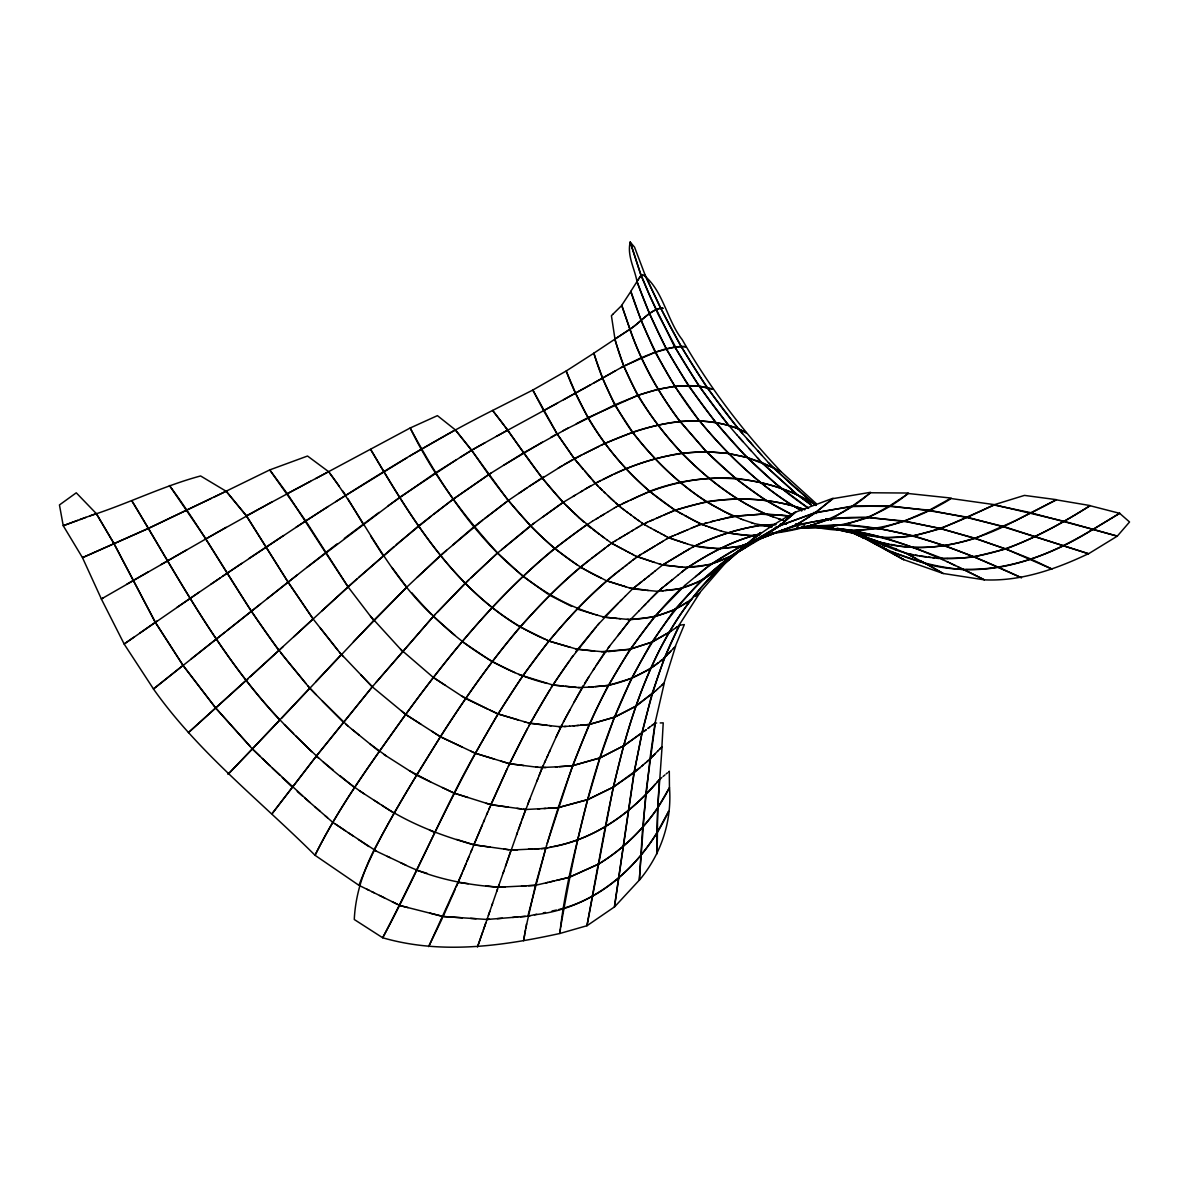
<?xml version="1.0" encoding="UTF-8"?>
<svg xmlns="http://www.w3.org/2000/svg" width="1189" height="1189" viewBox="0 0 1189 1189"><rect width="100%" height="100%" fill="white"/><g stroke="black" fill="none" stroke-linecap="round" stroke-linejoin="round"><path stroke-width="1.5" d="M649.967 759.177L642.61 827.767L639.37 880.172C661.129 854.192 672.008 821.54 669.496 787.668C653.4 819.221 628.624 845.869 598.349 864.254C618.027 755.966 641.183 637.036 727.46 560.643L699.816 592.538M560.628 927.271C585.716 785.156 622.219 618.533 756.189 539.583M560.049 931.923L560.435 928.832M599.583 552.305C523.769 608.783 469.908 688.386 420.965 768.02C404.914 794.118 389.665 820.707 375.174 847.712C363.626 870.318 355.452 893.994 354.277 919.513L382.68 937.764C440.985 954.663 501.758 946.206 559.841 933.484C564.671 888.064 576.754 843.863 587.634 799.617L613.271 787.073L623.571 745.964L642.194 732.736L651.899 694.019L664.383 658.171C648.124 671.622 628.981 680.97 608.307 685.31C581.793 736.363 562.635 790.744 546.509 845.855M660.445 686.558L664.279 683.125L655.05 723.016L649.893 759.147L658.186 750.631M525.731 928.46L535.407 885.315L546.464 845.855M526.281 925.384L526.549 923.853M526.014 926.93L523.576 940.737L524.661 934.599M524.929 933.068L525.479 929.991M642.194 732.736L633.975 772.687L614.401 906.954L586.98 925.741L613.227 787.059L634.168 772.746L644.914 763.383M551.651 846.895L545.721 848.396L527.857 916.169L520.247 916.793M547.252 843.313L572.533 765.671L600.073 757.913L623.437 745.904L599.969 757.854L587.752 799.662L613.375 787.118L640.009 767.633M400.663 862.679C430.819 878.195 464.587 884.675 498.176 887.247L477.473 946.994L482.838 931.507M484.607 926.35L485.796 922.902M517.468 832.359L503.051 873.321M483.418 929.783L484.622 926.35M496.779 891.274L497.478 889.268M505.459 866.35L511.032 850.031L517.572 849.763M503.839 871.002L498.176 887.247L485.736 885.79M491.904 905.379L492.603 903.372M488.382 915.441L489.794 911.413M505.206 886.905L498.191 887.247L499.008 884.928M522.016 819.682L529.804 799.142M516.561 834.886L525.612 809.516L539.895 808.728M521.109 822.223L518.374 829.818M666.598 590.339C706.221 588.793 731.621 554.773 760.603 532.553L746.707 544.963L779.954 525.627L791.859 514.183C757.363 532.553 727.4 558.741 701.302 587.544C661.797 632.176 639.578 689.219 623.631 745.979L641.971 732.647C651.275 695.833 661.649 659.078 679.543 625.384L671.042 631.091M541.099 770.442L545.647 760.187M539.048 775.674L541.084 770.457M537.012 780.905L543.299 765.3M538.023 778.29L527.708 804.344M484.488 819.756L470.933 851.889M471.914 849.526L456.323 886.756M467.039 861.312L469.001 856.6M466.073 863.675L463.13 870.749M486.598 814.718L505.994 771.408M488.694 809.694L489.734 807.182M462.149 873.098L428.664 946.622L441.342 920.271M494.52 759.162L475.243 753.232L440.346 736.719C411.037 784.963 379.41 832.434 358.929 885.315L369.199 890.368M487.653 812.221L483.433 822.253M482.377 824.765L473.846 844.799C441.624 835.808 409.744 823.739 381.728 805.206M675.382 646.162L684.359 624.567L679.365 625.265L664.309 658.126L665.008 657.383M455.402 888.882L443.14 916.496L399.89 905.542L392.251 901.752M564.686 719.583L557.269 734.549M562.055 724.428L556.11 737.135M508.283 766.266L527.485 728.456M505.979 771.393C524.319 732.914 544.562 695.134 569.694 660.594M557.255 734.564L546.806 757.646M507.153 768.852L490.819 804.685L486.242 803.244M549.155 752.533L550.314 749.962M544.473 762.758L547.98 755.089M523.755 765.553L509.457 763.695L475.273 753.246C441.535 813.306 415.585 877.304 382.68 937.764C450.037 808.921 502.367 664.012 619.558 570.497M441.327 920.271L442.234 918.384M528.733 725.914L549.853 689.813M573.826 702.565L588.941 676.749M569.917 709.878L564.671 719.598M565.979 717.175L583.115 685.681M563.363 722.02L565.994 717.16M551.235 687.376L572.786 656.105M577.022 564.864L554.579 548.486C494.758 597.889 445.89 658.706 400.723 721.396C369.942 764.542 338.583 807.643 315.011 855.277L358.929 885.315M401.496 710.992L405.627 714.426C373.42 760.024 339.757 805.027 315.055 855.292C260.257 800.673 198.459 752.726 153.455 688.981L260.51 604.042M609.719 645.984L596.209 665.528M606.479 651.765L604.904 651.929L593.296 670.031M594.723 667.802L584.557 683.467M575.848 651.587L595.748 627.346M571.21 658.334L599.107 623.274M592.36 521.272C516.665 570.958 458.776 642.194 405.627 714.426L440.302 736.69L462.194 747.078M339.474 652.315L372.32 686.841L314.713 758.166L272.118 813.648L317.909 754.108L372.276 686.826L433.301 616.378L469.061 579.608M638.939 610.968L630.408 619.662L614.49 639.95M580.336 725.275L589.224 724.487C611.904 674.312 641.466 627.019 681.029 588.406L700.767 580.99L674.624 609.66L654.47 616.823L630.393 619.603L617.656 635.922M614.431 639.994L608.099 648.005M618.295 603.18L597.413 625.31M435.233 614.282L376.081 682.397M623.393 567.51C595.154 588.287 571.448 614.416 548.842 641.049L547.044 640.172M656.774 782.347L661.842 777.502M655.124 784.205C628.832 814.807 593.787 838.973 553.658 846.419M673.331 648.421L674.014 647.663M589.803 559.766C564.017 579.311 541.872 603.15 520.069 626.93L541.634 637.557M671.265 650.665L671.948 649.922M671.324 650.71L663.299 658.706M482.615 520.188L440.183 555.664L406.712 587.217L373.718 620.48L281.734 718.097M320.168 627.851L341.258 654.544L315.65 681.921M684.715 585.538L654.411 616.779L630.185 649.283L608.084 651.661M292.435 667.044L309.735 688.208L252.365 748.936L269.888 765.671M666.405 655.897L667.103 655.139M353.415 641.807L406.727 587.217L392.013 567.525M661.56 588.451L651.007 598.528M658.26 750.645L661.901 746.737L663.224 722.853L660.207 722.942M663.67 590.665L657.874 591.349L647.574 602.08M437.255 612.305L465.048 583.338L497.552 553.019L534.441 522.967M672.751 649.239L675.59 646.266L664.057 683.021L661.842 685.117M644.141 605.632L649.224 600.371M642.417 607.401L645.79 603.923M638.998 610.923L642.357 607.46M668.456 653.638L669.897 652.167M659.791 749.1L662.08 746.781L657.725 807.955L657.116 853.776L656.893 832.924L668.619 811.329C643.903 864.908 594.842 908.53 534.485 914.757M645.657 578.567L632.607 588.852L625.369 596.105M620.004 601.471L625.429 596.061M621.862 599.628L604.146 617.18L602.407 616.66M655.198 753.737L652.092 756.813M650.532 758.344L646.846 761.673M547.906 594.099L522.878 576.279L497.537 552.959L471.097 577.78M417.146 577.423L446.514 550.314M660.356 686.514L657.354 689.278M657.383 689.293L655.897 690.675M293.861 636.724L348.065 586.876M250.21 676.809L313.108 618.919L288.08 582.134L246.391 515.758L226.178 491.28L200.599 475.957C162.67 486.152 127.446 503.898 90.082 515.833M283.175 646.593L188.382 732.647L248.204 678.681M655.808 690.631L635.506 706.266L614.445 717.13L600.014 757.883L572.622 765.716L555.471 766.95M321.833 610.938L356.774 579.073M554.579 548.456C529.402 526.876 508.089 501.357 488.664 474.574L453.232 499.172L418.142 526.207L359.004 577.155M394.064 546.524L348.05 586.876L373.718 620.48M642.015 765.954L642.981 765.092M654.247 691.983L635.773 706.4L614.639 717.235L631.478 678.354L650.324 668.827M779.954 525.627L795.709 511.864L792.097 514.034M452.875 544.889L474.158 526.578L508.268 500.524L527.084 487.772M647.99 760.871L645.003 763.412M668.694 771.78L669.303 771.26L669.452 787.653L657.695 807.955L659.405 779.598C631.314 813.246 593.549 839.969 549.69 847.4M667.46 772.82L666.212 773.861M396.205 544.651L431.28 516.145M601.411 578.166C574.346 565.86 551.206 546.777 530.413 525.806L501.609 549.675M704.601 569.174C718.646 559.098 733.524 549.273 749.635 542.868L741.297 546.048L710.041 564.701L685.681 567.45M664.978 774.901L663.105 776.462M704.572 569.189L684.686 585.538M699.191 573.663L710.026 564.641L732.067 555.62L780.118 525.687L815.431 512.459L852.424 506.544L889.654 505.875L928.535 510.601L966.865 517.111L1003.308 526.831L1031.116 512.756L994.242 505.043L940.499 528.763L913.449 535.793L906.3 536.462L885.062 537.978L852.721 530.591L836.863 528.406C889.238 534.366 937.913 556.006 984.373 579.846C1021.024 581.495 1055.847 569.174 1088.515 553.673L1003.293 526.757C964.963 544.904 921.074 554.059 879.548 542.021M695.58 576.65L699.147 573.692M683.571 570.616C706.638 554.371 732.082 540.802 759.593 534.01M683.526 570.646L677.998 575.179M681.728 572.117L685.384 569.13M678.057 575.119L666.999 584.096M698.582 593.549L694.822 596.566M672.558 579.593L665.171 585.568M684.165 552.082L662.615 564.953L654.931 571.151M661.53 588.496L667.059 584.037M226.103 527.322L101.377 598.959L82.487 557.671L63.24 525.716L59.45 504.953L76.259 492.811L96.279 513.559L113.981 543.551L155.269 622.278L183.047 665.35L153.485 688.966L124.132 644.022L133.881 637.215M651.141 574.198L655.05 571.062M659.717 589.952L663.388 586.994M647.381 577.2L653.162 572.578M643.65 580.173L649.402 575.58M224.78 632.31L191.28 658.84M227.025 630.571L288.095 582.164L246.346 515.818L226.207 491.22L148.64 528.302L82.517 557.656L148.655 528.288L211.434 498.31M691.716 599.078L689.828 600.564M661.589 660.073L659.865 661.426M267.391 598.557L297.443 574.792M633.143 559.856L641.005 554.416M641.911 581.525L632.607 588.882L624.329 586.311M625.31 566.009L635.119 558.31M306.851 567.465L399.608 497.359L455.744 460.158M629.219 562.947L631.181 561.416M658.156 662.778L652.092 667.49M621.461 569.011L627.272 564.478M530.428 525.776L508.268 500.524L484.74 518.553M379.038 512.414L344.32 538.439M607.401 546.286L613.048 542.229M433.435 514.421L453.262 499.172L490.864 473.177M601.366 550.938L609.496 544.711M698.656 593.638L699.935 592.657L678.696 625.741M653.474 724.25L651.884 725.468M337.26 543.774L325.578 552.707L348.05 586.876L305.707 520.901L269.74 469.908L213.901 497.18M605.528 547.772L591.542 558.444M697.378 594.619L695.461 596.075M651.082 726.078L655.302 723.12L645.686 794.341L639.281 880.157L614.49 906.969L634.168 772.746L641.956 732.647L646.162 729.689M649.476 727.296L647.871 728.515L650.279 726.687M586.563 524.721L556.526 547.089M646.266 729.719L643.829 731.532M690.958 599.464C673.271 613.167 650.829 618.964 628.743 619.514M388.194 505.741L435.427 472.836L473.861 448.937M677.329 626.737L675.961 627.718M574.986 495.308L563.081 502.412L542.57 517.156M755.283 540.163C735.248 556.452 710.309 568.06 684.121 567.287M564.567 503.824L563.081 502.412L532.404 524.379M671.161 631.166L651.557 642.164L631.552 678.399L608.426 685.399L595.005 686.677M139.722 633.128L157.424 620.792M176.893 607.43L241.753 563.333M222.432 576.368L305.736 520.901C366.598 481.783 427.862 442.947 492.603 410.458L503.973 425.142M199.187 592.181L124.161 644.007L101.347 598.988L103.309 597.844M210.81 584.26L220.128 577.928M529.239 486.346L562.085 465.85M518.716 493.465L543.908 476.581M249.051 558.399L283.458 535.555M295.823 527.44L328.223 506.455M669.615 632.028L651.78 642.357L674.564 609.585L687.941 601.723M335.744 501.639L407.233 457.631M460.232 457.304L471.557 450.245L508.238 500.539M503.898 465.122L542.362 442.174M691.983 547.312C718.275 534.708 746.677 525.152 776.06 524.468L759.414 525.256L772.062 527.009L754.406 523.621M640.708 525.583L647.44 522.209M666.316 539.167L670.789 536.848M688.03 549.734C710.16 537.339 734.579 530.116 759.414 525.315L757.735 524.75M614.356 508L616.318 506.826M616.363 506.782L624.284 502.888M635.877 528.511L639.132 526.519M638.255 527.069L641.183 525.27M661.723 541.961L666.702 538.944M686.053 550.938L690.051 548.515M608.367 511.642L614.267 508.06M631.404 531.23L637.096 527.767M657.383 544.607L660.712 542.585M659.523 543.299L662.704 541.381M686.127 550.893L662.63 564.998L659.345 563.943M684.076 552.142L688.089 549.704M586.994 488.099L600.787 480.519M602.392 515.253L608.188 511.746M627.064 533.846L633.053 530.22M653.266 547.089L658.721 543.789M581.005 491.711L586.965 488.114M585.003 489.303L590.978 485.692M596.432 518.835L602.184 515.372M600.4 516.442L604.175 514.168M623.11 536.209L629.278 532.509M649.372 549.437L652.776 547.386M651.29 548.278L654.753 546.197M409.447 456.204L455.298 429.853L471.617 450.215L488.634 474.589L523.561 452.86L568.55 427.817M573.024 496.497L582.967 490.522M592.479 521.198L598.23 517.75M619.201 538.558L625.251 534.946M647.485 550.552L650.799 548.575M615.337 540.861L621.475 537.205M646.875 550.923L638.746 555.768M643.873 552.722L648.837 549.749M616.274 540.311L611.503 543.15L606.925 539.791M581.867 454.882L564.121 464.676M558.042 468.258L572.236 459.861M687.242 567.629C709.774 553.331 733.509 540.103 759.652 534.069M756.249 539.553L779.999 525.434L795.813 512.058L833.028 498.25L815.55 512.756L779.984 525.419L762.03 537.948L741.178 550.254M126.851 584.156L148.016 571.998M186.747 549.838L161.095 564.552M271.909 501.936L205.89 538.87L169.462 485.513C212.994 544.339 245.514 610.685 292.42 667.059M550.73 437.418L557.047 433.822L574.272 458.657L597.948 486.093M615.545 370.73L602.6 378.102L593.712 353.267L615.025 339.073C625.904 382.472 651.513 420.698 681.728 453.113L706.37 451.642L728.188 453.455L746.751 457.423L761.629 462.387L797.611 494.966L811.478 505.102L797.581 495.025L816.144 505.057C766.771 474.158 703.546 470.502 649.595 491.31C625.31 470.16 604.235 445.474 587.901 417.681L576.293 423.76M621.044 367.639L640.975 357.83L655.407 352.122L666.702 348.6L680.97 346.385L659.672 306.123L645.062 275.224M557.596 403.056L496.437 436.363M485.112 442.65L471.557 450.245L455.328 429.853L437.418 415.645L410.235 427.966L315.709 478.573M590.71 384.76L563.571 399.772M593.98 382.903L623.422 366.286L655.139 352.286L641.094 320.525L630.898 291.364L621.639 305.439L630.007 329.19C639.95 322.813 652.939 307.03 663.165 308.278M473.817 448.981L507.733 430.032C528.094 459.43 548.441 489.274 574.852 513.663M246.346 515.818L310.537 481.307M328.654 471.706L307.52 456.026L269.74 469.908L287.233 493.628L328.64 471.676C363.879 518.716 388.194 573.782 431.652 614.579M562.798 430.819L614.921 404.81L637.676 395.506L623.749 366.108L614.713 339.222L630.096 329.16C641.079 362.63 658.736 393.381 680.063 421.322L699.37 420.921L674.787 386.291L655.154 352.286L674.624 346.906L650.13 296.685L640.351 273.084L630.229 242.006C626.915 255.486 634.51 268.238 636.962 281.288C645.062 304.458 654.99 326.856 666.33 348.615C701.287 411.394 748.758 468.065 808.639 508.357L776.254 484.205M600.906 445.355C625.964 433.807 652.33 424.592 679.87 421.471C658.884 393.277 641.688 362.407 629.784 329.308C640.41 322.739 648.243 311.176 660.772 308.114C682.917 353.014 710.309 395.283 742.516 433.613M583.784 453.93L598.944 446.365M502.07 422.69L492.603 410.458L532.835 390.037L557.061 433.807L574.287 458.642L604.651 443.497L632.459 432.35C615.545 408.139 601.961 381.639 593.965 353.148L566.187 370.998L532.791 390.066L543.655 410.651L602.57 378.117L614.713 404.959L632.652 432.187C666.33 421.04 704.274 415.422 738.161 428.753C725.855 423.67 712.597 421.902 699.414 420.876C668.857 382.308 646.073 338.137 630.735 291.439L641.109 275.105L643.115 275.224M614.252 474.129C642.877 460.158 674.416 452.236 706.296 451.731L680.019 421.337L706.385 451.627L735.352 478.29C756.798 480.861 777.888 486.004 797.581 495.01L781.812 480.876M602.734 479.613C627.435 466.489 654.173 457.81 681.698 453.143C707.723 479.093 737.165 502.769 771.631 516.308M612.276 475.08L596.937 482.362M630.452 500.123C662.793 483.982 699.177 476.135 735.307 478.364L765.389 500.168L791.651 514.391C759.563 498.979 731.532 476.596 706.37 451.642L728.248 453.395L746.796 457.364L772.746 467.396L781.128 471.721L816.353 503.705M622.442 503.735L628.208 501.119M624.463 502.828L649.566 491.369L674.98 510.155L681.223 513.559M620.346 504.656L618.384 505.533L615.501 502.813M669.66 512.518C712.597 495.843 761.361 494.342 804.938 509.695C773.4 498.473 739.246 496.779 706.296 501.699C677.923 482.942 653.192 459.236 632.593 432.231C656.491 462.848 685.087 490.685 719.598 509.026M667.832 513.321L673.108 510.988M667.401 513.514L658.201 517.557M664.071 514.986L669.318 512.667M656.165 518.449L661.574 516.071M657.621 517.795L652.018 520.247M649.878 521.168L653.593 519.548M645.508 523.056L651.557 520.425M696.932 525.82L715.139 520.708M692.994 527.5L699.058 524.899M691.017 528.347L695.416 526.474M687.034 530.041L691.671 528.065M687.792 529.714L681 532.583M683.021 531.736L685.042 530.889M677.537 534.024L679.662 533.148M681.743 532.271L674.906 535.139M670.982 536.759L675.397 534.931M672.84 535.986L668.708 537.696L666.94 536.774M746.484 544.027L750.348 542.496L747.747 543.477M793.925 525.776L796.05 524.943M755.862 540.445L792.023 526.534M793.36 525.999L751.641 542.006C788.366 525.806 827.782 515.253 868.193 517.75L889.654 505.875L908.515 493.539L951.141 498.072L928.535 510.601L904.636 521.035L879.399 528.689L844.368 524.988L809.085 525.969L831.765 518.597L868.133 517.289L906.88 521.852L940.499 528.406L974.817 538.498L1015.465 520.708L1056.412 499.662L1024.442 495.397L994.242 504.716L1063.947 521.272L1117.303 536.135L1129.55 521.986L1119.681 513.336L1090.12 505.726C1046.81 532.419 999.711 558.993 947.351 558.577M791.815 526.608L794.698 525.479M755.847 540.43L779.91 531.186M745.146 544.458L747.509 543.566M743.333 545.127L745.414 544.354M743.838 544.948L741.237 545.9L742.531 545.424M77.701 520.381L63.24 525.716L85.965 517.334M79.767 519.623L96.294 513.544L113.951 543.581L155.313 622.248L183.002 665.364L215.714 708.02L250.136 746.38M781.218 530.591C801.252 525.152 817.036 510.973 833.177 498.607L870.586 492.305C843.536 517.438 807.599 529.164 771.557 533.534M559.856 933.484L586.935 925.726L598.201 864.225C621.847 849.912 642.09 830.725 657.785 807.97L656.789 832.909C634.51 869.129 600.46 899.196 558.562 909.585M676.972 509.635L706.281 501.728L711.26 504.463M737.046 515.967L719.226 519.712M731.116 516.739L743.021 515.565M731.101 516.754L717.22 520.202M541.367 848.619L547.653 847.876M719.167 519.727L713.177 521.183M711.096 521.689L713.118 521.198M556.452 880.41L568.951 877.408L598.23 864.24L569.011 877.423L550.165 881.896M704.958 523.145L707.009 522.655M545.974 882.877L554.371 880.9M548.07 882.372L535.392 885.315L528.466 885.701M552.038 911.012L556.393 910.061M543.284 912.884L545.483 912.409M536.7 914.296L527.871 916.169L530.086 915.693M681.074 588.466L669.481 589.982M771.542 533.415L809.1 526.073L801.505 526.95M665.141 590.517L668.025 590.13M662.243 590.859L666.568 590.309M601.456 651.676L630.125 649.224L651.631 642.223L630.066 649.164L608.426 685.399L591.676 686.989M801.505 527.024L844.368 524.81L797.76 528.109C837.517 529.462 877.705 519.296 908.426 493.034L870.72 492.781L852.305 506.098L831.81 518.627L796.021 524.884L815.58 512.875L852.305 506.083L889.758 506.41L928.475 510.081L966.88 517.542L1003.323 526.43L1088.5 553.792L1117.303 536.135L1092.884 529.417C1043.897 560.301 984.403 579.296 926.751 564.136L943.249 573.499L984.373 579.846L962.317 569.011M588.332 687.301L593.341 686.811M589.997 687.123L578.017 687.569M760.915 514.198L782.035 515.372M576.784 725.572L589.239 724.487L614.505 717.16L589.194 724.458L572.578 765.701L559.291 766.667M573.217 725.87L578.567 725.394M525.315 916.377L497.255 918.651M512.608 917.432L517.705 917.001M676.244 346.772L684.507 346.623M756.992 514.525L760.856 514.228M569.65 726.152L575 725.691M756.903 514.54L743.11 515.565M564.299 726.538L569.65 726.122M470.591 918.369L486.955 919.454L502.382 918.25M675.456 346.831L658.126 314.193L647.366 290.235L640.916 275.194L630.155 242.036L634.554 247.163L645.196 275.283L660.757 308.129L662.63 308.233M558.815 726.642L566.098 726.434M486.97 919.454L489.541 919.26M749.085 515.134L764.824 513.871L789.674 515.967L787.817 515.818M745.102 515.432L748.981 515.149M744.998 515.432L737.091 515.981M557.388 766.801L540.088 767.604M545.944 767.589L536.016 767.098M784.279 523.992L786.315 523.873M784.25 524.007L786.301 523.873M547.995 808.282L558.131 807.658L587.663 799.632L558.087 807.643L543.953 808.52M537.859 808.862L545.989 808.386M521.51 886.073L535.407 885.315M526.162 885.82L498.176 887.247M534.901 848.931L545.692 848.381M539.226 848.708L513.202 849.942M528.421 849.258L532.746 849.035M943.249 558.771L947.351 558.548M895.897 550.002C920.94 558.785 947.93 559.781 974.148 556.883L945.433 545.929L913.449 535.793L879.399 528.585L852.721 530.651L808.966 525.806C859.543 537.844 907.801 525.345 951.185 498.548L994.227 504.612C970.254 516.1 946.132 527.886 920.182 534.218C889.773 541.753 858.324 534.857 828.495 527.5L830.427 527.946M849.511 532.345C882.327 534.887 913.048 547.401 943.263 558.726M965.929 569.576C1011.467 570.854 1054.628 552.573 1092.884 529.313L1031.131 512.89L1056.412 499.856L1090.12 505.563C1063.442 522.788 1035.262 537.636 1005.626 549.095L974.846 538.156L940.484 528.674L904.636 521.035L868.163 517.646L844.368 524.721C906.761 528.362 965.468 551.726 1021.544 577.78L974.148 556.853L1005.641 549.021L1031.428 559.246L1052.012 569.07L1005.656 548.857L974.817 538.394C947.767 546.806 918.889 550.596 890.947 544.413M656.64 723.016L655.094 723.046M642.833 275.224L642.001 275.209M641.451 275.209L636.828 281.332L649.432 313.51L666.122 348.734L688.312 385.637L715.719 422.437L744.804 455.268M643.621 275.239C662.942 289.938 666.97 320.257 682.144 339.549C709.506 387.51 743.155 431.681 781.128 471.721M685.176 346.653L686.157 346.698L680.985 346.385L706.935 387.54L738.235 428.679L746.291 432.811L738.22 428.694L753.261 445.786M429.69 913.078L443.125 916.496L476.061 918.725M443.14 916.496L462.387 917.819M782.08 515.372L787.772 515.833M627.093 619.365L630.408 619.632M604.904 651.944L591.141 650.68M628.758 619.484L618.875 618.577M657.889 591.379L646.771 590.309M620.48 618.756L604.131 617.15L595.555 614.609M594.559 651.037L575.625 648.867M617.195 618.443L604.131 617.15M591.111 650.71L577.408 649.357M579.816 687.703L568.966 686.648M576.204 687.391L565.34 686.276M648.347 590.487L629.278 587.827M684.165 567.331L662.63 564.968L652.88 561.877M645.181 590.175L632.607 588.852M568.951 686.677L552.677 684.983L518.716 674.46M679.484 566.811L682.635 567.168M563.512 686.112L552.662 684.983M679.558 566.856L662.615 564.953M560.718 726.821L549.229 725.572M551.131 725.81L528.05 722.838M547.297 725.379L530.026 723.388L524.037 721.664M458.211 882.506L468.243 883.709M776.833 527.619L775.228 527.426L776.848 527.648M538.037 767.336L509.457 763.71L500.926 761.123M726.405 532.806L751.091 535.778L759.875 534.857C747.049 536.477 733.851 534.277 721.441 531.141M963.729 569.65C928.014 566.692 893.459 555.218 862.709 536.863M936.902 558.25L939.057 558.548M523.457 809.233L525.627 809.531L516.947 808.342M932.607 557.656L934.762 557.953M442.397 787.564L454.139 793.137L490.789 804.671L508.253 807.108M521.287 808.921L490.804 804.671M504.091 849.08L511.032 850.046M456.71 839.419L473.831 844.799L508.714 849.719M928.327 557.047L930.467 557.359M473.846 844.799L490.165 847.118M833.355 527.916L826.4 526.876L833.37 527.886M926.186 556.749L919.781 555.798M915.53 555.144L917.655 555.471M888.956 544.116L881.287 542.6M913.405 554.802L907.058 553.792L879.548 542.021M847.608 531.929L838.067 529.759M836.164 529.313L832.33 528.406M399.905 905.542L408.05 907.593M575.61 648.822L548.842 641.034L543.418 638.374M547.014 683.393C492.959 670.328 447.272 634.391 411.736 592.716M570.23 647.321L548.813 641.005L522.491 676.214L498.042 713.965L465.449 698.493L433.301 677.462M416.596 870.259L427.059 873.321M526.014 722.213L498.028 713.935L518.018 719.895M597.22 615.129C508.327 588.927 451.894 505.815 410.175 427.966C432.424 473.861 463.234 515.387 497.552 552.944M593.787 614.119L576.858 608.961M621.044 585.3L625.89 586.816M624.225 586.311L606.39 580.708L598.156 576.457M620.911 585.285L606.375 580.693M467.901 797.477L454.094 793.122L416.462 775.213L383.884 754.435M652.91 561.907L635.223 555.753M654.515 562.412L637.111 556.734M692.34 545.573L718.394 548.917L741.297 546.078C723.432 549.095 704.899 549.645 687.495 543.982M687.465 543.982L676.422 540.311M685.86 543.462L673.316 539.271M719.806 530.606L721.515 531.171M719.895 530.636L714.946 528.971M845.409 530.249L860.019 535.243L855.872 533.757L857.938 534.5M853.256 532.925L855.233 533.593M872.607 539.672L880.93 542.466L862.174 536.046L870.422 538.885M742.783 519.652L754.361 523.621M715.065 529.016L708.599 526.816M713.341 528.436L716.67 529.551M674.832 539.776L668.708 537.696L671.755 538.736M851.294 532.271L843.462 529.581L845.394 530.264M874.346 540.267L876.085 540.846M751.032 522.491L752.696 523.056M870.868 539.078L874.614 540.326L869.129 538.468M710.279 527.381L711.869 527.931M895.882 550.002L859.216 535.897M778.542 518.731L783.7 520.514M705.463 525.731L708.703 526.831M782.005 519.92L771.661 516.308M702.372 524.661L707.113 526.296M868.342 538.171L858.711 534.827L864.18 536.715M741.148 519.088L742.857 519.667M694.331 520.648L703.977 525.211M741.223 519.103L724.666 511.746M769.952 515.714L773.34 516.903M882.58 545.35L884.779 546.137M766.519 514.48C712.419 489.571 668.857 445.741 637.765 395.476C657.324 388.625 678.176 384.181 698.983 386.172L674.787 346.816C692.83 377.82 713.147 407.604 736.719 434.669M873.752 542.184L855.114 534.024M891.72 551.874L926.751 564.091L943.234 573.529L903.729 559.647L881.584 546.851M904.041 552.484L905.542 553.138M895.035 548.545L896.536 549.199M859.216 535.882L851.027 532.152L855.114 534.01M736.719 434.669L761.614 462.417L775.332 468.793M470.933 751.21L475.288 753.261L497.983 713.905L489.883 710.086M348.139 832.612L376.616 851.294M373.911 850.016L389.992 857.626M487.862 709.164L461.495 695.937M430.656 781.961L409.521 770.784M387.332 856.348L405.984 865.206M960.92 568.342L958.096 566.99M514.896 672.632L492.053 661.664L462.001 641.48M429.482 830.085L434.505 832.478M955.287 565.652L949.654 562.932M946.845 561.58L948.257 562.263M545.231 639.31C462.759 603.893 414.248 523.546 370.611 449.368C410.279 516.011 451.686 586.014 520.069 626.915C490.864 661.545 464.721 698.567 440.361 736.734L431.711 731.176M941.212 558.83L942.624 559.514M366.643 889.104L374.342 892.894M371.785 891.631L384.597 897.963M379.484 895.421L397.364 904.279M571.716 606.435L549.526 595.213M920.583 560.926L926.751 564.106L907.058 553.792L915.664 558.354M598.097 576.457L580.128 567.079M632.266 554.193L635.491 555.872M862.307 536.521L886.058 549.244M627.435 551.651L633.38 554.787M862.307 536.536L881.584 546.851M874.822 543.358L903.729 559.677L857.343 534.381L864.076 538.454L861.371 536.625M733.063 516.219L719.627 509.041M624.24 549.957L629.828 552.93M697.586 522.372L700.841 524.111M663.804 535.095L667.059 536.819M619.454 547.416L626.454 551.131M660.564 533.371L665.201 535.853M616.259 545.721L623.214 549.422M869.962 540.772L872.384 542.065M692.711 519.771L697.467 522.343M657.354 531.646L661.812 534.039M618.607 546.97L611.503 543.165L615.694 545.409M689.471 518.032L694.138 520.559M654.173 529.937L655.763 530.799M658.513 532.271L650.651 528.035M865.131 538.171L867.539 539.464M724.621 511.746L711.275 504.493M686.246 516.294L692.488 519.667M684.626 515.417L689.219 517.914M647.633 526.415L651.022 528.243M681.416 513.663L685.994 516.16M644.706 524.81L647.901 526.549M678.191 511.909L682.813 514.421M637.289 519.623L644.795 524.869M676.541 511.002C625.384 478.216 587.277 427.683 566.187 370.998L575.61 393.217L587.961 417.651L637.958 395.313L657.606 389.427L674.787 386.291L699.102 386.083L713.296 389.219L699.013 386.157L728.5 425.246M853.167 531.825L853.999 532.33L853.182 531.795M370.284 744.18L386.247 755.922M420.876 724.205L405.672 714.44L372.276 686.811L360.698 674.758M284.453 724.621C309.17 749.813 334.867 774.47 364.399 793.97M359.45 790.759L379.276 803.615M374.327 800.39L394.064 813.217M445.385 685.384L433.242 677.418L400.559 649.239M335.149 823.888L353.311 836.09M345.538 830.873L332.504 822.134L325.013 815.595M358.469 839.583L368.798 846.538M789.853 503.883L801.862 510.839C762.104 488.114 728.471 456.056 699.489 420.817C725.528 452.593 755.431 481.277 789.823 503.928M641.778 522.922L643.264 523.992M600.757 535.258L607.089 539.925M634.242 517.378L638.865 520.782M604.086 537.725L592.925 529.491M635.862 518.582L629.59 513.945M599.479 534.337L579.325 517.884M626.44 511.597L631.27 515.179M623.244 509.219L628.134 512.86M586.563 524.765L591.513 528.436M620.004 506.796L624.938 510.482M621.684 508.045L611.161 498.711M322.397 701.02L347.842 725.944M345.613 724.116L359.093 735.084M352.36 729.6L379.232 751.463M316.215 756.234L318.622 758.196M323.453 762.119L333.024 769.967M340.188 775.822L354.426 787.534M272.385 768.064L309.928 802.471M297.28 791.517L302.333 795.902M304.874 798.101L320.004 811.225M314.966 806.855L327.54 817.779M454.897 635.298L433.257 616.333M776.239 484.25L744.834 455.224M781.827 480.891L761.599 462.432M574.941 513.737L583.636 521.986M614.029 501.431L603.863 491.756M608.248 495.947L611.116 498.681M579.251 517.824L566.068 505.295M259.901 756.115L252.41 748.936L227.991 774.351L279.831 720.088C219.073 655.213 177.592 576.279 131.875 500.866C180.921 581.629 225.152 667.059 293.564 733.672M599.449 487.535L605.29 493.123M262.412 758.508L279.846 775.228M596.492 484.696L602.362 490.314M282.298 777.606L292.197 787.133M295.853 735.932L311.726 751.73M307.788 685.86L316.051 694.614M309.735 688.208L343.353 722.303M341.213 654.53L343.175 656.566M402.372 651.171L370.507 616.259M768.406 462.64L791.77 484.815L815.847 505.488L772.746 467.396L751.106 443.378M757.452 457.839L759.533 460.128M749.144 448.625L751.21 450.928M757.586 450.631L761.896 455.446M252.365 748.936L215.699 708.02L183.002 665.364M742.932 441.669L738.785 437.017M746.811 438.503L751.106 443.363M563.096 502.382L541.902 477.725L502.085 422.675M592.434 480.193L595.02 483.239M591.126 478.662L584.646 471.007M583.338 469.462L576.858 461.763M574.257 458.672L576.858 461.748M280.842 652.895L305.9 683.512M337.75 650.115L313.064 618.904L288.139 582.134L325.608 552.722L287.248 493.569M504.924 426.361L507.792 430.002M345.731 495.159L342.521 490.76M339.355 486.375L329.71 473.148M278.85 650.546L251.325 611.309L205.831 538.929M383.155 555.635L370.596 535.927M363.061 524.052L347.901 498.771M557.047 433.822L543.611 410.681M612.707 314.401L611.414 315.694L614.981 339.088L629.843 329.264L621.847 305.365L612.707 314.401M746.737 544.993L716.001 570.75L700.826 581.049L730.046 556.705L746.737 544.993M1119.696 513.232L1092.869 529.506L1119.681 513.336M798.473 527.292L796.957 527.455L798.458 527.307M782.228 524.111L780.177 524.245L782.199 524.126M822.669 526.445L820.663 526.266L822.669 526.43M812.637 525.523L810.63 525.33L812.637 525.523M804.581 524.735L802.56 524.527L804.581 524.721M798.503 524.111L796.481 523.903L798.518 524.096M798.993 524.438L795.709 523.977L799.023 524.408M815.178 512.935L813.707 512.489L816.397 513.485L815.164 512.964M853.791 533.014L851.725 532.271L853.791 533.014M831.052 520.024L829.833 519.489L831.052 520.039M828.049 520.009L825.894 518.85L828.049 520.009M856.511 533.876L855.679 533.356L856.511 533.876"/></g></svg>
